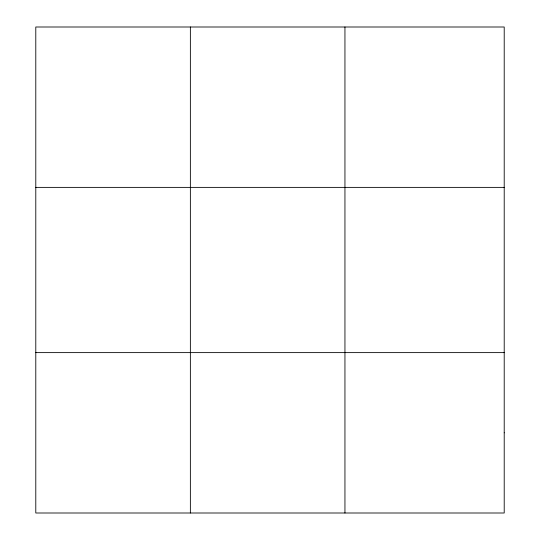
<?xml version="1.0" encoding="UTF-8"?>
<svg xmlns="http://www.w3.org/2000/svg" width="540" height="540" viewBox="0 0 540 540"><rect width="100%" height="100%" fill="white"/><g stroke="black" fill="none" stroke-linecap="round" stroke-linejoin="round"><path stroke-width="0.81" d="M190.37 513L190.37 27M344.945 513L344.945 27M35.789 187.38L504.212 187.38M35.789 352.62L504.212 352.62M504.212 432.81L504.212 513L35.789 513L35.789 27L504.212 27L504.212 432.81"/></g></svg>
